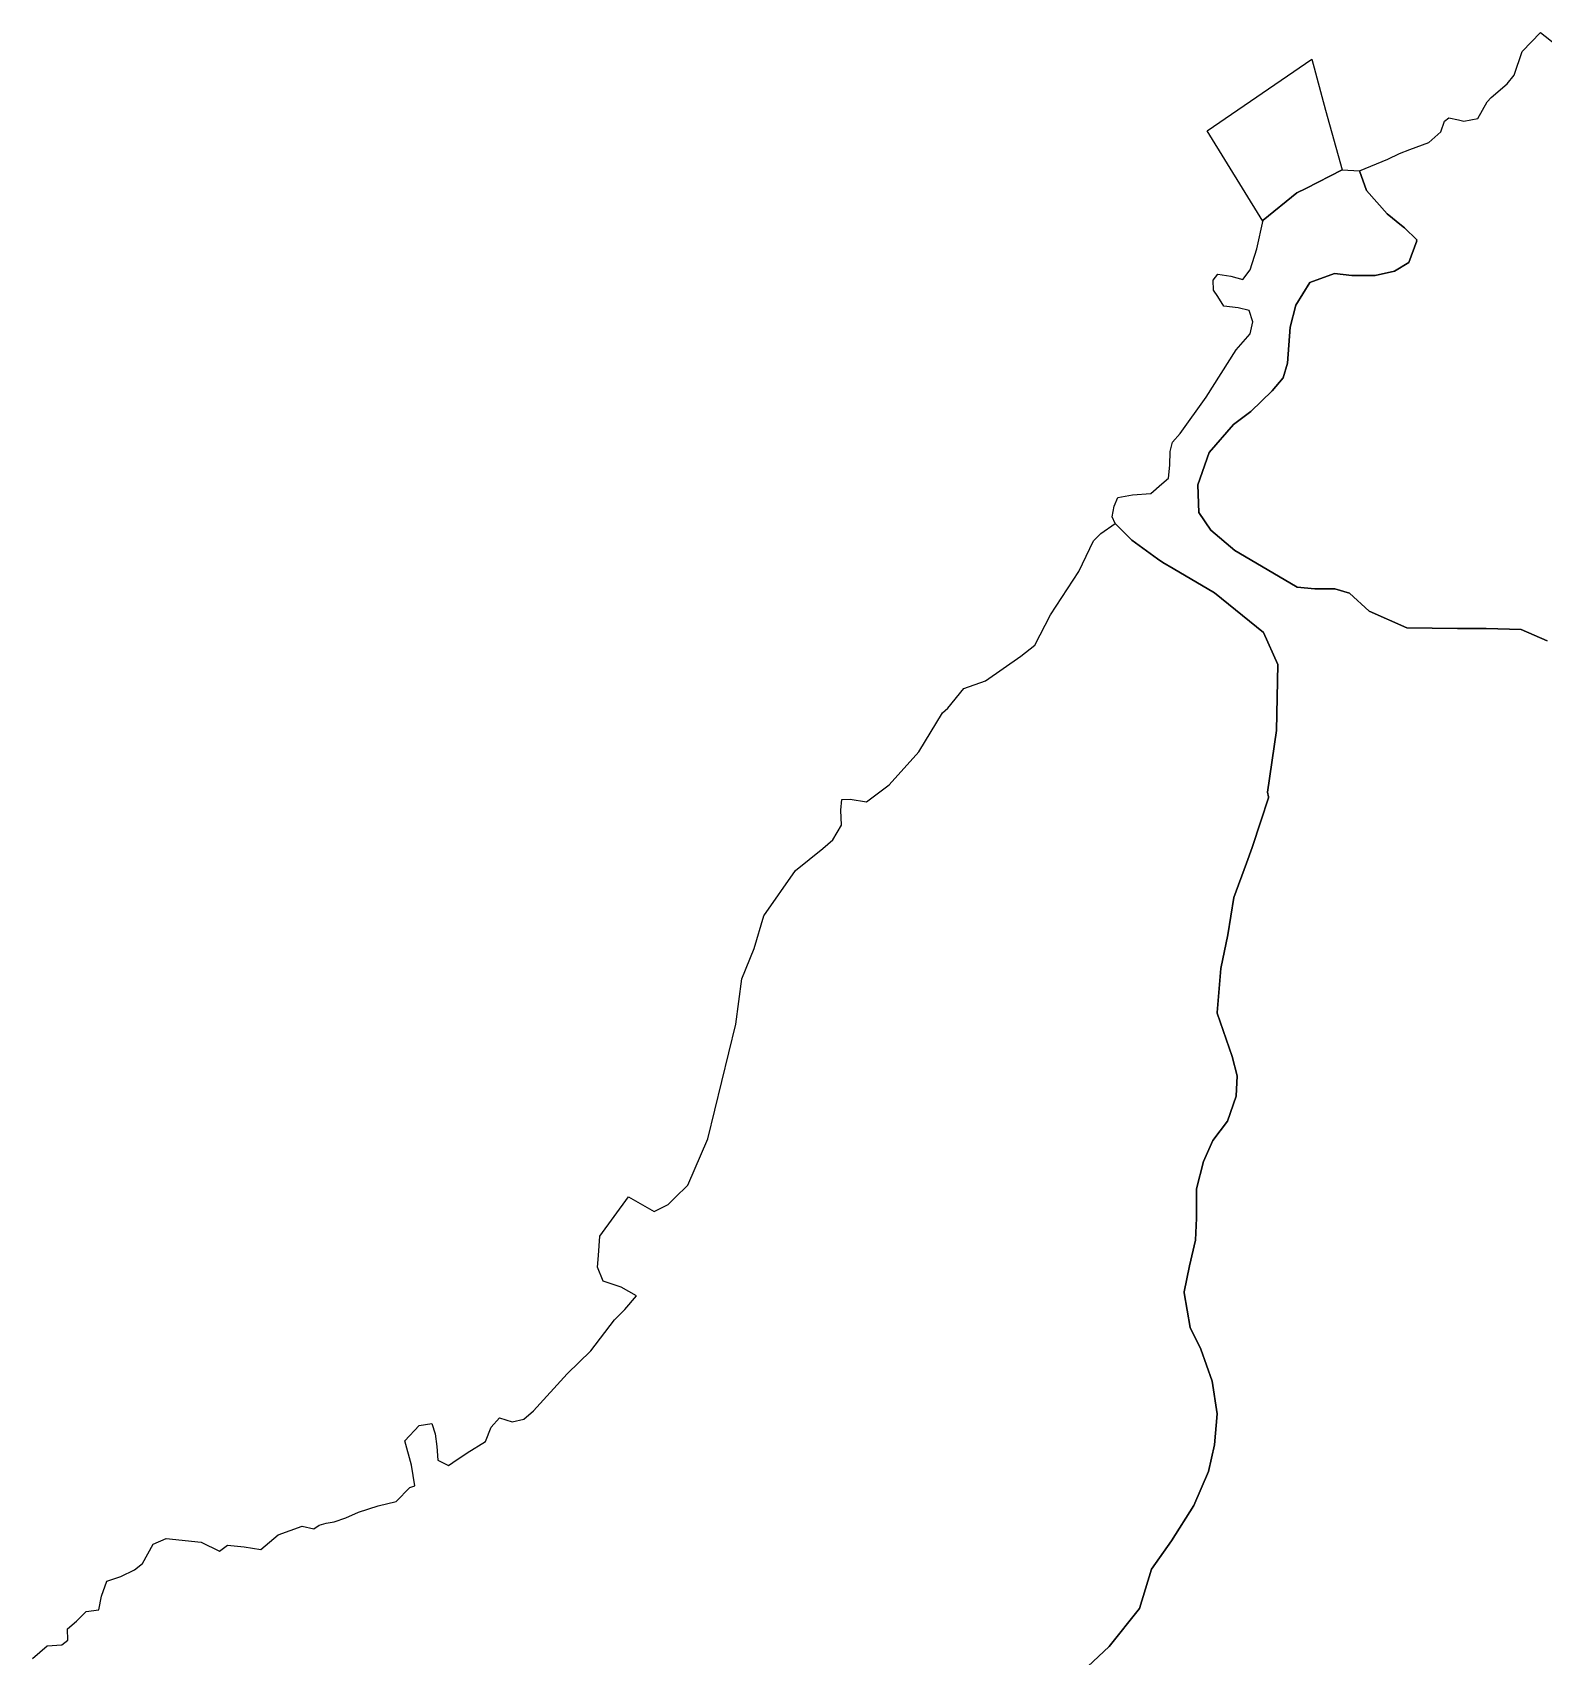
# Model space of a CAD drawing. Header units: inches. Extents: x 288635 to 1232953, y 676945 to 1655780.
# Drawn here: x 482170 to 499888, y 1523862 to 1542898 of the extents above; entities that cross this region are included whole.
import ezdxf

# ---------------------------------------------------------------- set-up
doc = ezdxf.new("R2010")
doc.units = ezdxf.units.IN
doc.header["$MEASUREMENT"] = 0

msp = doc.modelspace()

# ---------------------------------------------------------------- linework, layer by layer
at = {"color": 1}
for points in [[(499928.7982, 1535766.7743), (499627.1726, 1535901.7121), (499214.4218, 1535912.2955), (498878.4003, 1535912.2955), (498285.7324, 1535920.233), (497843.8773, 1536116.025), (497613.6894, 1536325.0463), (497439.064, 1536375.3172), (497206.2302, 1536377.9631), (496999.8548, 1536396.4839), (496579.1665, 1536642.5469), (496266.9575, 1536827.7556), (495986.4986, 1537065.8811), (495846.2692, 1537272.2565), (495836.0747, 1537595.9319), (495965.3319, 1537973.152), (496253.7283, 1538303.8819), (496453.837, 1538453.4165), (496706.1667, 1538698.1118), (496835.8128, 1538848.9246), (496886.0838, 1539020.9041), (496917.8338, 1539444.2383), (496981.334, 1539700.8847), (497148.0218, 1539968.1144), (497434.8302, 1540071.6265), (497640.1478, 1540050.1354), (497912.6692, 1540050.1354), (498142.0711, 1540098.7756), (498306.8991, 1540200.9482), (498402.0236, 1540454.4239), (498398.3008, 1540457.9848), (498402.0236, 1540467.9048), (498255.9733, 1540607.6051), (498221.5189, 1540635.5993), (498052.7729, 1540772.7054), (497811.4724, 1541045.756), (497728.0884, 1541275.7446), (498061.8122, 1541415.0208), (498198.2522, 1541479.2279), (498318.6405, 1541527.3832), (498543.3653, 1541607.6421), (498682.0261, 1541735.464), (498727.0054, 1541859.8184), (498777.2763, 1541896.8602), (498889.2257, 1541873.4678), (498954.5475, 1541859.8184), (499115.9436, 1541888.9227), (499225.1527, 1542086.1067), (499272.5045, 1542136.1189), (499463.0049, 1542294.8693), (499542.3801, 1542398.057), (499637.6303, 1542675.87), (499851.9432, 1542898.1205), (500034.5061, 1542755.2452)], [(494167.5553, 1523394.6415), (494796.2066, 1523978.8426), (495151.8073, 1524423.3435), (495291.5076, 1524886.8945), (495526.4581, 1525217.0951), (495786.8086, 1525629.8459), (495958.2589, 1526029.8967), (496028.1091, 1526341.0474), (496059.1335, 1526707.1355), (496002.709, 1527089.568), (495869.3587, 1527464.2187), (495742.3585, 1527718.2192), (495672.5083, 1528124.6201), (495673.7779, 1528130.7142), (495672.5083, 1528138.101), (495736.0085, 1528442.9016), (495805.8586, 1528741.3522), (495818.5586, 1529001.7027), (495818.5586, 1529331.1225), (495818.5586, 1529344.6034), (495901.1088, 1529662.104), (496009.059, 1529909.7545), (496180.5094, 1530138.355), (496282.1096, 1530430.4555), (496294.2359, 1530666.9197), (496237.6595, 1530893.2256), (496059.8591, 1531401.2266), (496060.7753, 1531412.0898), (496104.3092, 1531928.2777), (496186.8594, 1532321.9785), (496256.7095, 1532760.1293), (496405.116, 1533161.6999), (496472.6099, 1533344.3305), (496573.9635, 1533653.9997), (496663.0619, 1533926.2249), (496661.3235, 1533934.3945), (496663.0619, 1533939.7058), (496651.5862, 1533993.6365), (496758.3605, 1534715.9332), (496771.0605, 1535490.6348), (496770.8472, 1535491.1025), (496770.8475, 1535491.1192), (496605.9602, 1535866.0664), (496028.1091, 1536329.6173), (495543.6823, 1536615.1742), (495424.8579, 1536685.2181), (495363.1346, 1536729.2691), (495060.0124, 1536945.6026), (494866.0567, 1537142.419), (494829.133, 1537220.1846), (494854.5331, 1537347.1849), (494895.1731, 1537448.7851), (495067.8935, 1537479.2652), (495281.2539, 1537494.5052), (495413.3342, 1537606.2654), (495489.5343, 1537672.3055), (495504.7744, 1537824.7059), (495509.8544, 1537987.2662), (495535.2544, 1538093.9464), (495626.6946, 1538195.5466), (495931.2291, 1538624.1536), (496281.7498, 1539177.8747), (496449.3901, 1539365.8351), (496479.8702, 1539508.0754), (496434.1501, 1539640.1557), (496307.1498, 1539670.6357), (496139.5095, 1539690.9558), (496068.3893, 1539802.716), (496017.5892, 1539878.9161), (496012.5092, 1539995.7564), (496068.3893, 1540066.8765), (496220.7897, 1540041.4765), (496363.0299, 1540000.8364), (496449.3901, 1540117.6766), (496525.5903, 1540361.5171), (496599.4138, 1540696.5053), (496996.2896, 1541017.9747), (497100.1577, 1541070.6839), (497527.9587, 1541287.7769), (497728.0884, 1541275.7446), (497811.4724, 1541045.756), (498052.7729, 1540772.7054), (498221.5189, 1540635.5993), (498255.9733, 1540607.6051), (498402.0236, 1540467.9048), (498398.3008, 1540457.9848), (498402.0236, 1540454.4239), (498306.8991, 1540200.9482), (498142.0711, 1540098.7756), (498142.0711, 1540098.7756), (497912.6692, 1540050.1354), (497640.1478, 1540050.1354), (497434.8302, 1540071.6265), (497148.0218, 1539968.1144), (496981.334, 1539700.8847), (496917.8338, 1539444.2383), (496886.0838, 1539020.9041), (496835.8128, 1538848.9246), (496706.1667, 1538698.1118), (496453.837, 1538453.4165), (496253.7283, 1538303.8819), (495965.3319, 1537973.152), (495836.0747, 1537595.9319), (495846.2692, 1537272.2565), (495986.4986, 1537065.8811), (496266.9575, 1536827.7556), (496579.1665, 1536642.5469), (496999.8548, 1536396.4839), (497206.2302, 1536377.9631), (497439.064, 1536375.3172), (497613.6894, 1536325.0463), (497843.8773, 1536116.025), (498285.7324, 1535920.233), (498878.4003, 1535912.2955), (499214.4218, 1535912.2955), (499627.1726, 1535901.7121), (499928.7982, 1535766.7743)], [(482169.7611, 1523839.7198), (482342.9365, 1523986.2529), (482514.4459, 1523999.5566), (482583.2378, 1524052.4733), (482580.8613, 1524187.5738), (482685.6996, 1524276.2832), (482797.731, 1524388.3146), (482948.3635, 1524407.0157), (482980.2938, 1524570.8774), (483043.6137, 1524745.683), (483204.2573, 1524799.5417), (483366.406, 1524877.975), (483461.6562, 1524952.0585), (483584.9684, 1525177.6227), (483737.6059, 1525243.0387), (484149.5742, 1525200.7673), (484361.2413, 1525094.9337), (484454.6828, 1525165.9166), (484653.4825, 1525146.4557), (484848.0756, 1525116.1005), (485050.5486, 1525288.8001), (485331.0075, 1525389.342), (485467.2019, 1525359.5176), (485530.702, 1525401.851), (485615.3688, 1525423.0177), (485705.3273, 1525438.8928), (485842.9109, 1525486.5179), (485991.0779, 1525555.3097), (486223.9117, 1525629.3931), (486435.5788, 1525677.0182), (486594.9304, 1525842.4465), (486654.4576, 1525863.7864), (486615.4958, 1526105.6441), (486536.1207, 1526391.3947), (486705.4543, 1526571.3117), (486853.6213, 1526592.4784), (486890.663, 1526470.7698), (486910.9236, 1526321.6968), (486922.4131, 1526163.8526), (487049.4134, 1526100.3524), (487098.711, 1526133.9094), (487266.4371, 1526248.0811), (487483.3309, 1526380.8113), (487548.0123, 1526551.316), (487646.647, 1526657.538), (487795.5398, 1526613.6451), (487933.1235, 1526645.3952), (488045.9882, 1526743.1111), (488441.1245, 1527174.5629), (488714.9247, 1527443.0477), (488996.0247, 1527808.4778), (489116.8717, 1527927.8332), (489252.6581, 1528087.5819), (489072.8293, 1528192.4876), (488862.8711, 1528261.2088), (488794.0793, 1528425.2508), (488804.9056, 1528562.4897), (488822.609, 1528786.9067), (489159.2051, 1529250.7525), (489460.8307, 1529076.1271), (489624.8727, 1529160.794), (489702.8483, 1529237.2306), (489853.9697, 1529385.3692), (490089.6315, 1529929.2041), (490416.2538, 1531275.3238), (490485.4806, 1531806.0625), (490633.7309, 1532158.926), (490745.7919, 1532543.2433), (491115.3821, 1533073.5248), (491435.42, 1533332.0908), (491554.4828, 1533435.2786), (491655.0246, 1533607.2581), (491646.3189, 1533782.0201), (491660.3163, 1533908.8837), (491758.1666, 1533911.0752), (491947.6544, 1533881.8961), (492214.3549, 1534078.7465), (492563.6056, 1534466.0973), (492841.431, 1534923.0677), (492902.5549, 1534976.8567), (493090.6567, 1535209.0488), (493346.1329, 1535298.5623), (493758.5343, 1535587.2433), (493922.5083, 1535717.0498), (494106.6587, 1536072.6505), (494436.8594, 1536580.6515), (494612.6715, 1536937.9893), (494697.2099, 1537025.1524), (494866.0567, 1537142.419), (495060.0124, 1536945.6026), (495363.1346, 1536729.2691), (495424.8579, 1536685.2181), (495543.6823, 1536615.1742), (496028.1091, 1536329.6173), (496605.9602, 1535866.0664), (496770.8475, 1535491.1192), (496770.8472, 1535491.1025), (496771.0605, 1535490.6348), (496758.3605, 1534715.9332), (496651.5862, 1533993.6365), (496663.0619, 1533939.7058), (496661.3235, 1533934.3945), (496663.0619, 1533926.2249), (496663.0619, 1533926.2249), (496573.9635, 1533653.9997), (496472.6099, 1533344.3305), (496405.116, 1533161.6999), (496256.7095, 1532760.1293), (496186.8594, 1532321.9785), (496104.3092, 1531928.2777), (496060.7753, 1531412.0898), (496059.8591, 1531401.2266), (496237.6595, 1530893.2256), (496294.2359, 1530666.9197), (496282.1096, 1530430.4555), (496180.5094, 1530138.355), (496009.059, 1529909.7545), (495901.1088, 1529662.104), (495818.5586, 1529344.6034), (495818.5586, 1529331.1225), (495818.5586, 1529001.7027), (495805.8586, 1528741.3522), (495736.0085, 1528442.9016), (495672.5083, 1528138.101), (495673.7779, 1528130.7142), (495672.5083, 1528124.6201), (495742.3585, 1527718.2192), (495869.3587, 1527464.2187), (496002.709, 1527089.568), (496059.1335, 1526707.1355), (496028.1091, 1526341.0474), (495958.2589, 1526029.8967), (495786.8086, 1525629.8459), (495526.4581, 1525217.0951), (495291.5076, 1524886.8945), (495151.8073, 1524423.3435), (494796.2066, 1523978.8426), (494167.5553, 1523394.6415)]]:
    msp.add_lwpolyline(points, dxfattribs=at)
msp.add_lwpolyline([(496599.4138, 1540696.5053), (496596.853, 1540687.1544), (495941.7575, 1541743.6749), (497170.6115, 1542583.8808), (497329.3618, 1541988.5672), (497527.9587, 1541287.7769), (497100.1577, 1541070.6839), (496996.2896, 1541017.9747), (496599.4138, 1540696.5053)], close=True, dxfattribs=at)

doc.saveas('drawing.dxf')
